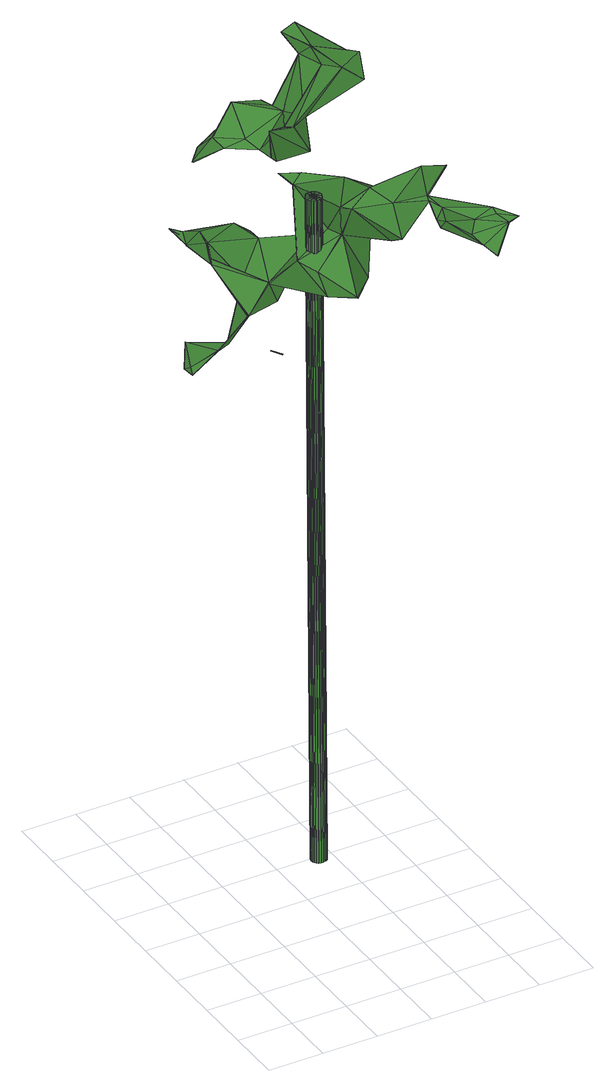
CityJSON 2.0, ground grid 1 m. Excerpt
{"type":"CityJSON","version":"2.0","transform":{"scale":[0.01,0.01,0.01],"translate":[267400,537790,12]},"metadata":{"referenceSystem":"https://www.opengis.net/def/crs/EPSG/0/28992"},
"CityObjects":{
"tree1":{"type":"SolitaryVegetationObject","attributes":{"gtid":223,"crown_width_m":4.03,"crown_median_z":25.35,"crown_r50_m":0.274,"crown_porosity":0.919,"trunk_H_m":12.95,"trunk_DBH_m":0.278,"trunk_radius_m":0.139,"trunk_base_height_m":12.4,"original_gtid":"223"},"geometry":[{"type":"Solid","lod":"3","boundaries":[[[[0,1,2]],[[0,2,3]],[[4,5,6]],[[7,8,9]],[[10,11,12]],[[13,14,15]],[[1,16,2]],[[17,18,19]],[[20,18,17]],[[21,5,4]],[[17,22,20]],[[23,24,25]],[[26,27,24]],[[28,29,30]],[[31,24,32]],[[33,17,34]],[[26,24,31]],[[35,36,37]],[[38,39,40]],[[3,2,8]],[[18,41,42]],[[43,44,45]],[[46,47,48]],[[14,13,49]],[[50,23,51]],[[52,47,53]],[[54,55,56]],[[32,57,31]],[[26,31,57]],[[58,59,60]],[[61,44,62]],[[63,64,65]],[[59,66,3]],[[67,68,69]],[[70,71,72]],[[73,71,70]],[[16,74,2]],[[43,75,76]],[[4,6,76]],[[32,24,48]],[[50,51,77]],[[26,78,27]],[[21,79,5]],[[80,8,7]],[[81,27,78]],[[82,40,39]],[[83,84,85]],[[21,86,45]],[[82,39,38]],[[87,82,38]],[[32,48,47]],[[32,47,88]],[[89,76,6]],[[90,91,77]],[[92,93,94]],[[85,0,66]],[[9,95,96]],[[97,96,95]],[[98,78,99]],[[43,35,44]],[[82,51,23]],[[100,101,102]],[[65,103,104]],[[65,104,63]],[[105,63,104]],[[104,103,106]],[[45,79,21]],[[23,25,78]],[[19,18,107]],[[108,1,109]],[[7,96,97]],[[97,110,111]],[[97,111,7]],[[112,110,97]],[[73,113,71]],[[114,71,113]],[[38,77,87]],[[115,100,91]],[[78,25,81]],[[27,81,25]],[[27,25,24]],[[116,117,118]],[[19,118,117]],[[117,119,13]],[[80,60,59]],[[80,111,60]],[[105,53,46]],[[120,12,37]],[[9,96,7]],[[22,17,33]],[[46,53,47]],[[116,118,121]],[[121,118,19]],[[121,19,116]],[[20,41,122]],[[43,86,75]],[[21,75,86]],[[56,92,123]],[[123,124,114]],[[125,30,126]],[[126,30,29]],[[33,108,125]],[[108,109,125]],[[126,33,125]],[[94,93,62]],[[23,78,127]],[[23,127,82]],[[82,127,40]],[[106,128,64]],[[122,129,20]],[[22,10,41]],[[22,41,20]],[[23,50,130]],[[23,130,48]],[[26,57,99]],[[52,99,57]],[[105,104,131]],[[111,80,7]],[[61,62,93]],[[3,66,0]],[[48,24,23]],[[5,79,6]],[[4,75,21]],[[126,11,33]],[[132,11,126]],[[33,10,22]],[[10,33,11]],[[123,73,133]],[[111,110,60]],[[77,51,87]],[[134,38,127]],[[32,88,57]],[[58,60,110]],[[78,26,99]],[[106,131,104]],[[135,95,9]],[[33,136,108]],[[49,9,2]],[[49,2,14]],[[82,87,51]],[[120,37,36]],[[13,34,117]],[[17,117,34]],[[137,138,139]],[[140,138,137]],[[138,140,139]],[[125,109,116]],[[109,1,116]],[[141,28,30]],[[20,129,18]],[[43,76,89]],[[52,142,98]],[[141,30,125]],[[79,143,6]],[[80,59,3]],[[102,63,144]],[[85,66,83]],[[122,18,129]],[[91,100,50]],[[145,36,89]],[[49,13,119]],[[106,103,128]],[[91,50,77]],[[67,73,68]],[[67,133,73]],[[146,84,135]],[[146,135,9]],[[69,68,70]],[[54,69,70]],[[72,54,70]],[[68,73,70]],[[123,92,124]],[[92,147,124]],[[148,124,147]],[[45,143,79]],[[52,57,88]],[[17,19,117]],[[131,149,53]],[[102,144,46]],[[116,119,117]],[[65,64,103]],[[64,128,103]],[[139,150,137]],[[137,150,151]],[[137,151,140]],[[139,140,151]],[[150,139,151]],[[77,38,90]],[[38,134,90]],[[114,120,71]],[[131,53,105]],[[130,50,100]],[[94,148,147]],[[94,147,92]],[[106,149,131]],[[152,35,37]],[[134,149,90]],[[88,47,52]],[[72,61,54]],[[135,97,95]],[[45,44,89]],[[2,74,14]],[[16,34,13]],[[136,34,16]],[[13,15,74]],[[14,74,15]],[[16,13,74]],[[64,63,101]],[[12,152,37]],[[132,152,12]],[[12,41,10]],[[91,149,115]],[[130,100,153]],[[102,153,100]],[[102,101,63]],[[127,38,40]],[[33,34,136]],[[69,54,133]],[[72,145,61]],[[69,133,67]],[[123,133,56]],[[44,145,89]],[[61,145,44]],[[8,80,3]],[[0,85,154]],[[107,42,155]],[[107,155,19]],[[93,55,61]],[[92,55,93]],[[92,56,55]],[[114,113,123]],[[148,12,124]],[[148,42,12]],[[132,12,11]],[[105,46,144]],[[1,108,136]],[[134,98,142]],[[42,156,12]],[[114,124,120]],[[12,120,124]],[[134,53,149]],[[105,144,63]],[[115,149,106]],[[110,112,58]],[[46,48,153]],[[46,153,102]],[[130,153,48]],[[115,101,100]],[[59,58,83]],[[66,59,83]],[[157,135,84]],[[97,58,112]],[[83,58,84]],[[106,101,115]],[[64,101,106]],[[2,9,8]],[[148,94,62]],[[136,16,1]],[[19,155,116]],[[0,119,1]],[[42,107,18]],[[90,149,91]],[[122,41,18]],[[78,98,127]],[[54,61,55]],[[98,134,127]],[[52,98,99]],[[141,155,42]],[[125,155,141]],[[116,155,125]],[[152,28,42]],[[42,28,141]],[[73,123,113]],[[35,43,36]],[[43,89,36]],[[148,35,152]],[[42,148,152]],[[62,35,148]],[[6,143,89]],[[62,44,35]],[[97,157,58]],[[56,133,54]],[[84,146,85]],[[154,85,146]],[[49,146,9]],[[154,146,49]],[[53,134,142]],[[53,142,52]],[[152,132,158]],[[152,158,28]],[[1,119,116]],[[28,158,29]],[[29,158,126]],[[132,126,158]],[[41,156,42]],[[41,12,156]],[[154,119,0]],[[154,49,119]],[[72,71,145]],[[76,75,4]],[[84,58,157]],[[36,71,120]],[[145,71,36]],[[45,86,43]],[[157,97,135]],[[45,89,143]],[[159,160,161]],[[159,161,162]],[[162,161,163]],[[162,163,164]],[[161,160,165]],[[161,165,163]],[[163,165,166]],[[163,166,164]],[[165,160,167]],[[165,167,166]],[[166,167,168]],[[166,168,164]],[[167,160,169]],[[167,169,168]],[[168,169,170]],[[168,170,164]],[[169,160,171]],[[169,171,170]],[[170,171,172]],[[170,172,164]],[[171,160,173]],[[171,173,172]],[[172,173,174]],[[172,174,164]],[[173,160,175]],[[173,175,174]],[[174,175,176]],[[174,176,164]],[[175,160,177]],[[175,177,176]],[[176,177,178]],[[176,178,164]],[[177,160,179]],[[177,179,178]],[[178,179,180]],[[178,180,164]],[[179,160,181]],[[179,181,180]],[[180,181,182]],[[180,182,164]],[[181,160,183]],[[181,183,182]],[[182,183,184]],[[182,184,164]],[[183,160,185]],[[183,185,184]],[[184,185,186]],[[184,186,164]],[[185,160,187]],[[185,187,186]],[[186,187,188]],[[186,188,164]],[[187,160,189]],[[187,189,188]],[[188,189,190]],[[188,190,164]],[[189,160,191]],[[189,191,190]],[[190,191,192]],[[190,192,164]],[[191,160,193]],[[191,193,192]],[[192,193,194]],[[192,194,164]],[[193,160,195]],[[193,195,194]],[[194,195,196]],[[194,196,164]],[[195,160,197]],[[195,197,196]],[[196,197,198]],[[196,198,164]],[[197,160,199]],[[197,199,198]],[[198,199,200]],[[198,200,164]],[[199,160,201]],[[199,201,200]],[[200,201,202]],[[200,202,164]],[[201,160,203]],[[201,203,202]],[[202,203,204]],[[202,204,164]],[[203,160,205]],[[203,205,204]],[[204,205,206]],[[204,206,164]],[[205,160,207]],[[205,207,206]],[[206,207,208]],[[206,208,164]],[[207,160,159]],[[207,159,208]],[[208,159,162]],[[208,162,164]]]]}]}
},
"vertices":[
[383,225,1369],[357,269,1277],[385,234,1371],[431,164,1350],[86,496,986],[84,496,987],[105,530,1012],[497,135,1353],[471,173,1356],[470,173,1358],[299,455,1202],[332,401,1141],[297,454,1201],[428,331,1360],[462,310,1362],[463,310,1361],[388,314,1302],[334,416,1320],[252,437,1321],[273,322,1336],[274,449,1330],[82,465,993],[332,448,1297],[199,304,1545],[291,336,1626],[283,262,1613],[230,338,1652],[297,302,1640],[259,338,1159],[291,295,1170],[290,296,1172],[234,401,1660],[234,402,1659],[371,393,1250],[373,342,1324],[152,405,1119],[189,465,1092],[225,442,1102],[118,280,1558],[121,249,1578],[121,250,1580],[252,439,1319],[219,367,1225],[134,440,1051],[150,406,1118],[114,440,1043],[188,393,1519],[225,372,1619],[262,377,1601],[384,234,1373],[182,329,1484],[188,270,1503],[223,368,1622],[192,365,1523],[128,567,1170],[131,506,1208],[133,531,1215],[206,396,1653],[419,112,1335],[412,140,1341],[420,112,1334],[123,477,1186],[123,476,1187],[165,439,1509],[104,485,1411],[103,487,1412],[394,165,1345],[128,621,1171],[128,620,1170],[127,620,1171],[134,592,1171],[192,523,1165],[129,566,1169],[138,595,1175],[462,309,1360],[86,475,1002],[107,530,1011],[156,322,1463],[245,267,1646],[84,475,1002],[469,159,1352],[283,261,1614],[151,257,1567],[369,164,1356],[369,147,1378],[369,178,1363],[116,441,1042],[187,269,1502],[207,397,1651],[133,442,1053],[151,331,1466],[164,352,1465],[133,505,1209],[120,477,1197],[122,477,1198],[469,159,1354],[496,135,1354],[476,131,1351],[234,314,1628],[228,338,1651],[166,388,1487],[151,411,1488],[184,422,1514],[76,456,1411],[95,424,1470],[134,431,1522],[105,404,1457],[288,388,1252],[356,301,1256],[354,302,1257],[429,84,1328],[476,131,1349],[428,83,1329],[208,552,1193],[236,549,1172],[136,381,1461],[285,305,1339],[329,325,1354],[273,321,1337],[349,284,1341],[239,501,1108],[272,320,1336],[241,467,1328],[208,552,1195],[232,516,1179],[299,360,1252],[360,383,1137],[151,259,1568],[78,455,1410],[242,465,1329],[194,365,1521],[135,387,1476],[330,400,1141],[137,595,1177],[150,288,1551],[431,163,1352],[395,315,1267],[101,246,1160],[129,259,1137],[130,258,1136],[130,258,1138],[245,344,1207],[197,305,1547],[115,442,1043],[183,422,1515],[174,466,1147],[390,196,1370],[174,465,1149],[204,432,1151],[145,359,1467],[100,244,1161],[102,245,1161],[204,430,1149],[189,393,1517],[381,225,1370],[297,361,1253],[254,376,1217],[412,140,1343],[261,338,1160],[289,395,40],[275,395,40],[288,399,40],[267,373,1335],[266,376,1335],[253,373,1335],[287,402,40],[265,380,1335],[285,405,40],[263,383,1335],[282,407,40],[260,385,1335],[278,408,40],[256,386,1335],[275,409,40],[253,386,1335],[271,408,40],[249,386,1335],[268,407,40],[246,385,1335],[265,405,40],[243,382,1335],[263,402,40],[241,379,1335],[262,398,40],[239,376,1334],[261,395,40],[239,372,1334],[262,391,40],[240,369,1334],[263,388,40],[241,365,1334],[265,385,40],[243,363,1334],[268,383,40],[246,360,1334],[272,382,40],[250,359,1334],[275,381,40],[253,359,1334],[279,382,40],[257,359,1334],[282,383,40],[260,361,1335],[285,385,40],[263,363,1335],[287,388,40],[265,366,1335],[289,392,40],[266,369,1335]
]}
